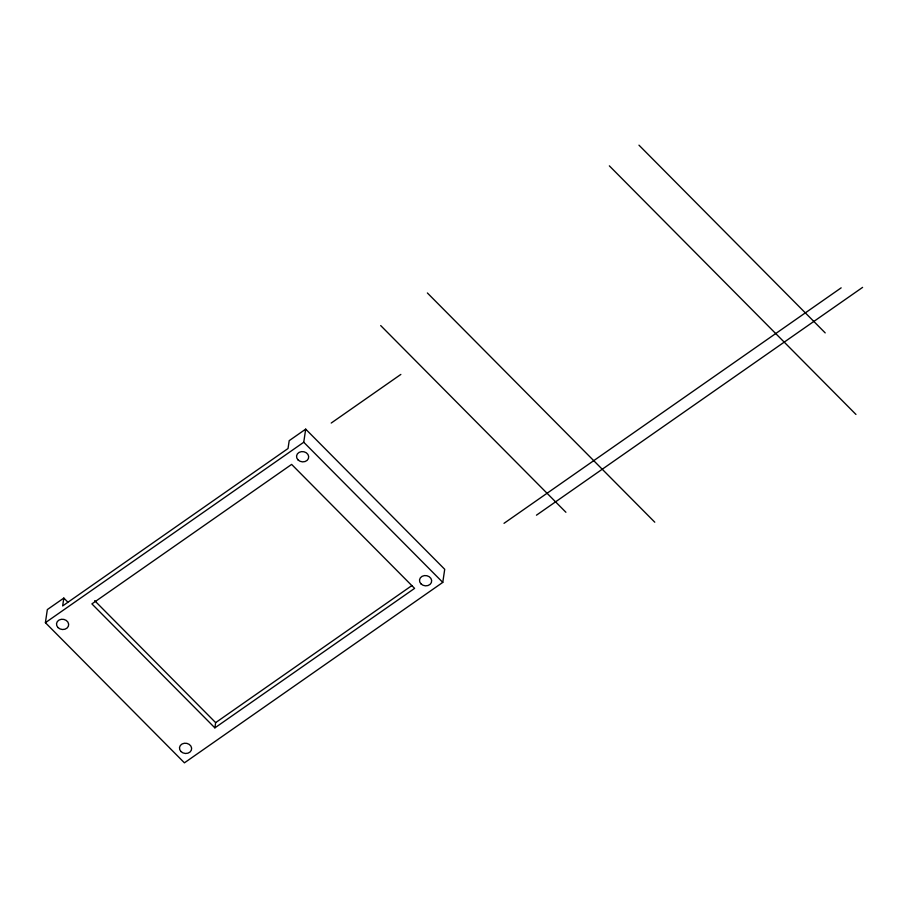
<?xml version="1.0" encoding="UTF-8"?>
<svg xmlns="http://www.w3.org/2000/svg" width="908" height="908" viewBox="0 0 908 908"><rect width="100%" height="100%" fill="white"/><g stroke="black" fill="none" stroke-linecap="round" stroke-linejoin="round"><path stroke-width="1.36" d="M63.821 598.077L62.663 605.931L288.029 448.518L289.198 440.664L305.69 429.144L444.716 569.293L442.775 582.391L184.426 762.834L45.4 622.684L47.33 609.586L63.821 598.077L67.794 602.072M214.878 727.864L414.593 588.373L291.627 464.408L91.901 603.899L214.878 727.864L215.65 722.632L411.891 585.569M45.4 622.684L303.749 442.241L305.69 429.144M331.216 423.049L400.848 374.425M504.019 523.326L841.16 287.847M536.458 515.188L862.6 287.382M638.971 145.167L825.202 332.896M609.347 165.858L855.949 414.434M427.373 292.966L654.781 522.202M380.69 325.563L565.911 512.271M303.749 442.241L442.775 582.391M94.659 600.665L215.65 722.632M58.01 627.576A6.106 5.13 8.4 0 0 68.35 626.282A6.106 5.13 8.4 0 0 61.404 619.279A6.106 5.13 8.4 0 0 58.01 627.576M180.987 751.54A6.106 5.13 8.4 0 0 191.327 750.246A6.106 5.13 8.4 0 0 184.381 743.243A6.106 5.13 8.4 0 0 180.987 751.54M421.006 583.901A6.106 5.13 8.4 0 0 431.357 582.595A6.106 5.13 8.4 0 0 424.411 575.593A6.106 5.13 8.4 0 0 421.006 583.901M298.04 459.925A6.106 5.13 8.4 0 0 308.38 458.631A6.106 5.13 8.4 0 0 301.433 451.628A6.106 5.13 8.4 0 0 298.04 459.925"/></g></svg>
